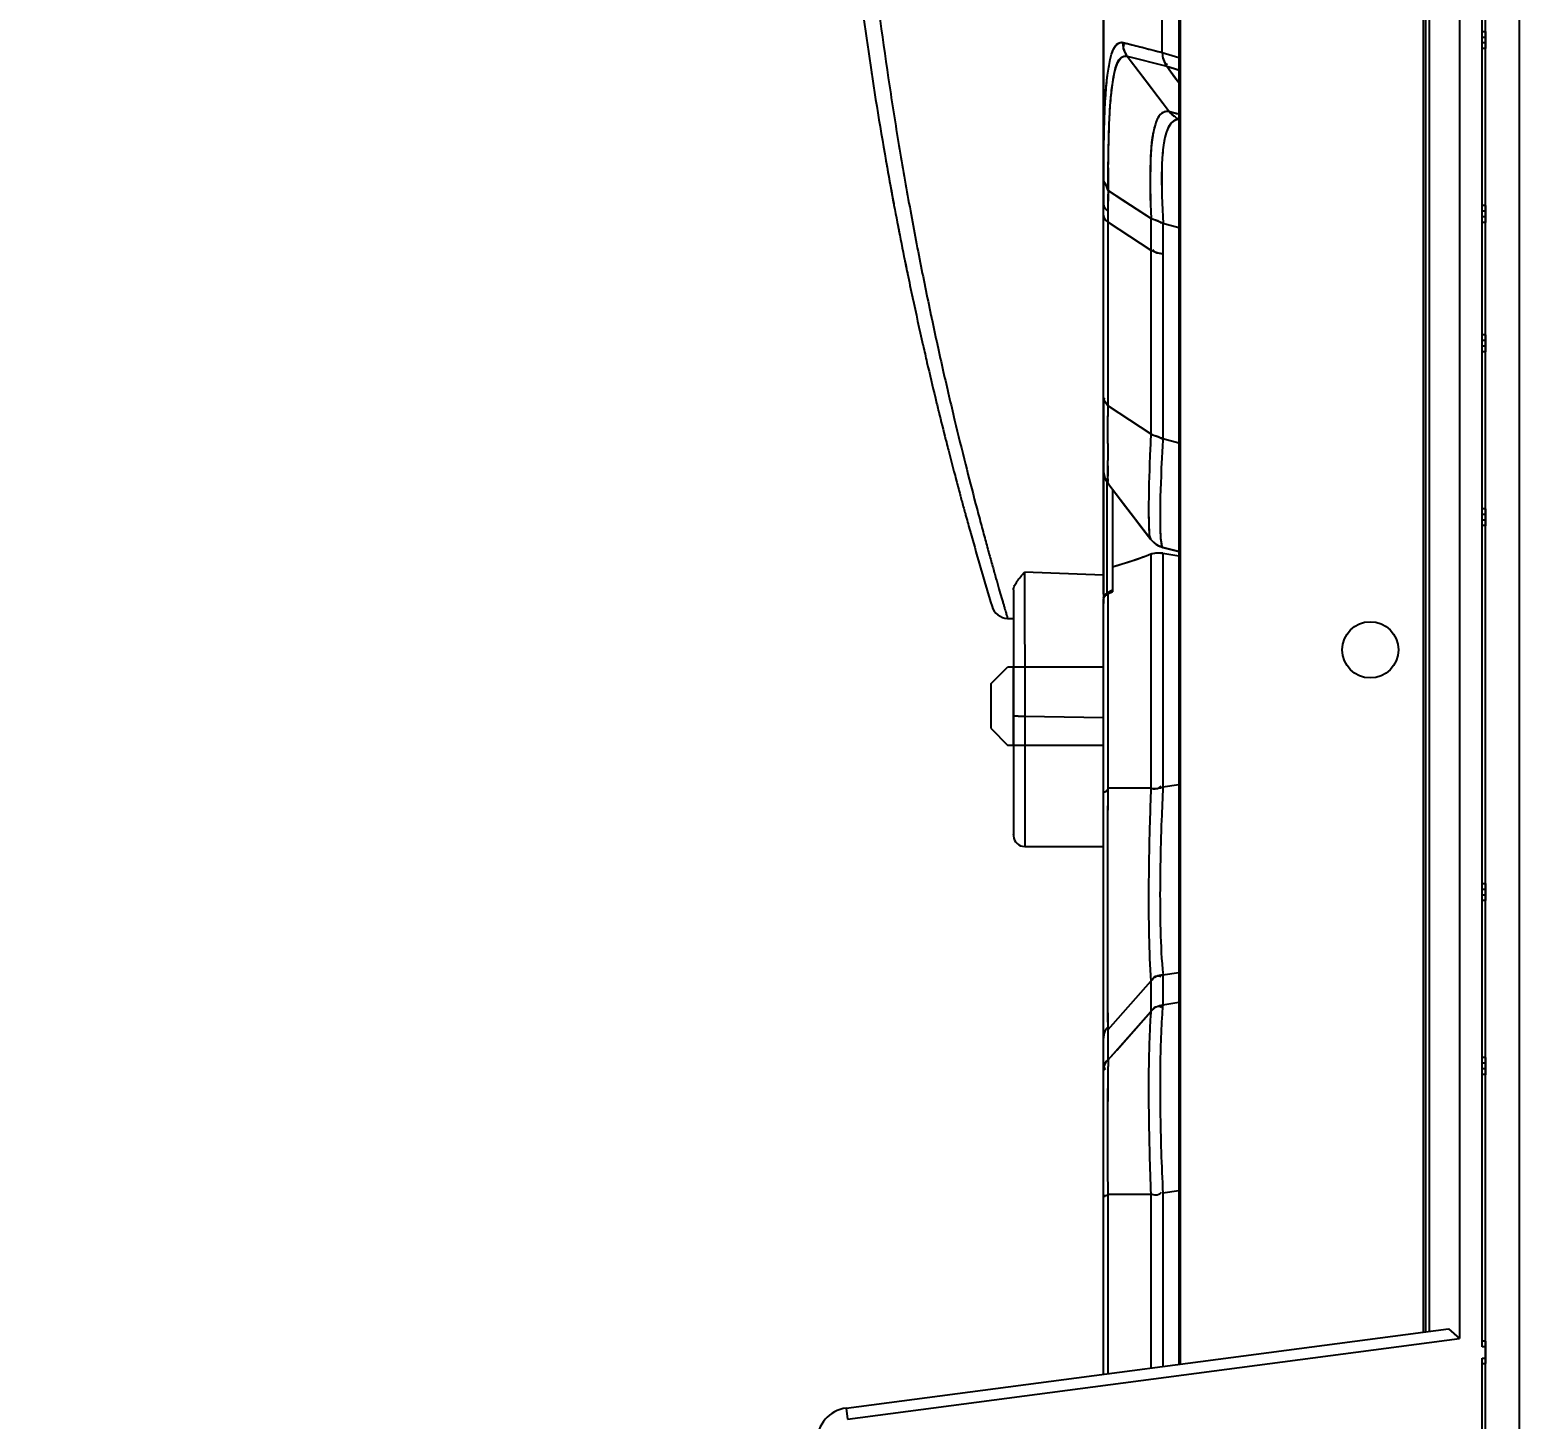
# Model space of a CAD drawing. Header units: millimetres. Extents: x -1070 to 42146, y 1440 to 12921.
# Drawn here: x 5155.6 to 5288.1, y 2886.9 to 3010.5 of the extents above; entities that cross this region are included whole.
import ezdxf

# ---------------------------------------------------------------- set-up
doc = ezdxf.new("R2010")
doc.units = ezdxf.units.MM
for name, color, linetype in [('02___PRT_ALL_AXES', 7, 'Continuous'), ('06___PRT_ALL_SURFS', 7, 'Continuous'), ('DIM', 4, 'Continuous'), ('DW-PLUS-XIANGTI实线CONTINUOUS', 7, 'Continuous')]:
    doc.layers.add(name, color=color, linetype=linetype)
doc.styles.get("Standard").update_dxf_attribs({"font": 'arial.ttf'})
doc.dimstyles.new('ISO-200', dxfattribs={"dimtxt": 30, "dimasz": 25, "dimexe": 1.25, "dimexo": 5, "dimgap": 5, "dimtad": 1, "dimtoh": 1, "dimdec": 1, "dimdsep": 46, "dimtxsty": 'Standard', "dimcen": 2.5, "dimadec": 0, "dimazin": 0, "dimtfac": 1, "dimtdec": 1, "dimtmove": 0, "dimatfit": 3, "dimfxl": 1, "dimarcsym": 0})

# ---------------------------------------------------------------- blocks, each defined once
blk = doc.blocks.new('*D136')
at = {"layer": 'Defpoints', "color": 0, "transparency": 16777216}
for p in [(5277.61, 3662.83), (5117.23, 2872.83), (5277.61, 2872.83)]:
    blk.add_point(p, dxfattribs=at)
at = {"layer": 'DIM', "color": 0, "lineweight": -2, "transparency": 16777216}
for p, q in [((5272.61, 3662.83), (5115.98, 3662.83)), ((5117.23, 3637.83), (5117.23, 2897.83)), ((5272.61, 2872.83), (5115.98, 2872.83))]:
    blk.add_line(p, q, dxfattribs=at)
at = {"layer": 'DIM', "color": 0, "transparency": 16777216}
for points in [[(5113.06, 3637.83), (5121.4, 3637.83), (5117.23, 3662.83)], [(5113.06, 2897.83), (5121.4, 2897.83), (5117.23, 2872.83)]]:
    blk.add_solid(points, dxfattribs=at)
at = {"layer": 'DIM', "color": 0, "lineweight": -3, "transparency": 16777216, "insert": (5092.81, 3267.83), "char_height": 30, "attachment_point": 5, "rotation": 90}
blk.add_mtext('790 [2\'-7 1/8"]', dxfattribs=at)

msp = doc.modelspace()

# ---------------------------------------------------------------- linework, layer by layer
at = {"color": 7, "linetype": 'Continuous', "lineweight": -3}
for p, q in [((5257.809, 3027.642), (5257.809, 3008.01)), ((5256.347, 3008.456), (5256.347, 3027.196)), ((5251.109, 3014.061), (5251.109, 2997.148)), ((5252.851, 3009.352), (5254.485, 3008.936)), ((5254.485, 3008.936), (5256.347, 3008.456)), ((5253.23, 3008.142), (5256.744, 3007.232)), ((5253.23, 3008.142), (5254.963, 3005.854)), ((5256.347, 3008.456), (5257.809, 3008.009)), ((5256.744, 3007.232), (5257.812, 3006.914)), ((5256.744, 3007.232), (5257.474, 3006.241)), ((5257.474, 3006.241), (5257.809, 3005.787)), ((5254.963, 3005.854), (5256.987, 3003.181)), ((5257.017, 3003.172), (5256.987, 3003.181)), ((5257.304, 3003.096), (5257.017, 3003.172)), ((5257.613, 3003.013), (5257.304, 3003.096)), ((5257.806, 3002.962), (5257.613, 3003.013)), ((5251.109, 2997.148), (5251.109, 2996.175)), ((5251.112, 2996.776), (5251.114, 2997.148)), ((5251.109, 2996.175), (5251.109, 2995.224)), ((5251.109, 2995.224), (5251.11, 2996.043)), ((5251.11, 2996.043), (5251.112, 2996.776)), ((5251.525, 2994.947), (5251.528, 2995.864)), ((5251.531, 2996.176), (5251.67, 2996.085)), ((5251.67, 2996.085), (5251.786, 2996.01)), ((5251.786, 2996.01), (5252.234, 2995.718)), ((5252.234, 2995.718), (5253.11, 2995.147)), ((5251.109, 2994.971), (5251.109, 2995.224)), ((5251.109, 2995.224), (5251.109, 2994.971)), ((5251.109, 2994.808), (5251.109, 2994.971)), ((5251.109, 2994.48), (5251.109, 2994.808)), ((5251.109, 2993.991), (5251.109, 2994.48)), ((5251.522, 2993.374), (5251.524, 2994.185)), ((5251.524, 2994.348), (5251.525, 2994.947)), ((5251.524, 2994.185), (5251.524, 2994.348)), ((5253.11, 2995.147), (5255.343, 2993.692)), ((5251.109, 2993.374), (5251.109, 2993.991)), ((5251.109, 2985.776), (5251.109, 2993.374)), ((5251.522, 2985.776), (5251.522, 2993.374)), ((5251.522, 2993.374), (5255.332, 2990.892)), ((5257.809, 2992.871), (5256.404, 2993.248)), ((5255.332, 2990.892), (5255.332, 2983.357)), ((5256.401, 2990.535), (5256.401, 2983.357)), ((5251.109, 2977.762), (5251.109, 2985.776)), ((5251.522, 2977.762), (5251.522, 2985.776)), ((5255.332, 2983.357), (5255.331, 2974.544)), ((5256.401, 2983.357), (5256.401, 2974.098)), ((5251.109, 2977.286), (5251.109, 2977.762)), ((5251.109, 2977.762), (5251.109, 2971.333)), ((5251.109, 2974.593), (5251.109, 2977.286)), ((5251.511, 2975.295), (5251.522, 2977.025)), ((5251.522, 2977.026), (5251.522, 2977.762)), ((5251.522, 2977.026), (5255.331, 2974.544)), ((5251.109, 2976.498), (5251.109, 2972.56)), ((5251.109, 2971.334), (5251.109, 2974.593)), ((5251.503, 2973.675), (5251.511, 2975.295)), ((5257.809, 2973.721), (5256.401, 2974.098)), ((5251.109, 2972.56), (5251.109, 2970.39)), ((5251.109, 2971.333), (5251.109, 2971.336)), ((5251.109, 2971.336), (5251.109, 2971.331)), ((5251.109, 2971.331), (5251.109, 2971.334)), ((5251.109, 2970.39), (5251.109, 2961.975)), ((5251.409, 2970.281), (5251.409, 2970.118)), ((5251.409, 2970.118), (5251.409, 2968.913)), ((5251.521, 2970.118), (5251.521, 2970.118)), ((5251.522, 2970.118), (5254.021, 2966.862)), ((5251.909, 2969.615), (5251.909, 2968.117)), ((5251.409, 2968.913), (5251.409, 2966.73)), ((5251.909, 2968.117), (5251.909, 2962.707)), ((5251.409, 2966.73), (5251.409, 2964.797)), ((5254.021, 2966.862), (5254.701, 2965.976)), ((5254.701, 2965.976), (5255.331, 2965.155)), ((5255.125, 2965.406), (5255.299, 2965.177)), ((5255.272, 2965.229), (5255.3, 2965.177)), ((5255.3, 2965.176), (5255.3, 2965.176)), ((5255.385, 2965.072), (5255.469, 2964.987)), ((5251.409, 2964.797), (5251.409, 2963.122)), ((5255.332, 2963.852), (5255.332, 2963.347)), ((5255.564, 2964.891), (5255.667, 2964.81)), ((5255.772, 2964.727), (5255.895, 2964.655)), ((5256.006, 2964.589), (5256.161, 2964.524)), ((5256.391, 2964.442), (5256.401, 2964.439)), ((5257.809, 2964.062), (5256.401, 2964.439)), ((5256.401, 2963.912), (5257.809, 2963.688)), ((5256.401, 2963.912), (5256.401, 2963.347)), ((5251.409, 2963.122), (5251.409, 2961.714)), ((5251.909, 2962.707), (5251.909, 2960.634)), ((5255.332, 2963.347), (5255.332, 2943.035)), ((5256.401, 2963.347), (5256.401, 2943.137)), ((5251.109, 2961.975), (5244.074, 2962.239)), ((5244.074, 2962.239), (5244.109, 2949.392)), ((5251.109, 2961.975), (5251.109, 2961.318)), ((5251.109, 2961.318), (5251.109, 2960.511)), ((5251.409, 2961.714), (5251.409, 2960.578)), ((5243.109, 2960.663), (5243.109, 2949.467)), ((5251.109, 2959.129), (5251.109, 2959.846)), ((5251.122, 2959.927), (5251.128, 2959.988)), ((5251.409, 2960.578), (5251.409, 2960.344)), ((5251.522, 2959.988), (5251.522, 2960.284)), ((5251.522, 2959.845), (5251.522, 2959.988)), ((5251.522, 2959.128), (5251.522, 2959.845)), ((5251.715, 2960.529), (5251.586, 2960.46)), ((5251.909, 2960.634), (5251.909, 2960.493)), ((5251.109, 2958.826), (5251.109, 2959.129)), ((5251.109, 2949.269), (5251.109, 2958.826)), ((5251.521, 2949.083), (5251.522, 2959.128)), ((5241.109, 2952.326), (5242.609, 2953.826)), ((5242.609, 2953.826), (5243.109, 2953.826)), ((5241.109, 2950.326), (5241.109, 2952.326)), ((5241.109, 2948.326), (5241.109, 2950.326)), ((5243.109, 2949.467), (5243.109, 2946.226)), ((5243.109, 2949.467), (5243.109, 2945.771)), ((5251.109, 2949.269), (5244.109, 2949.392)), ((5244.109, 2949.392), (5244.109, 2937.826)), ((5251.109, 2943.035), (5251.109, 2949.269)), ((5251.521, 2943.035), (5251.521, 2949.083)), ((5241.109, 2948.326), (5242.609, 2946.826)), ((5243.109, 2946.826), (5242.609, 2946.826)), ((5243.109, 2946.226), (5243.109, 2945.772)), ((5243.109, 2945.772), (5243.109, 2938.984)), ((5243.109, 2945.771), (5243.109, 2938.87)), ((5251.109, 2942.69), (5251.109, 2943.035)), ((5251.109, 2940.836), (5251.109, 2942.69)), ((5251.513, 2940.27), (5251.522, 2942.688)), ((5251.521, 2943.035), (5255.332, 2943.035)), ((5251.522, 2942.688), (5251.523, 2943.035)), ((5256.401, 2943.137), (5257.809, 2943.354)), ((5251.109, 2923.675), (5251.109, 2940.836)), ((5243.109, 2938.984), (5243.109, 2938.826)), ((5243.109, 2938.87), (5243.109, 2938.89)), ((5256.401, 2926.406), (5257.809, 2926.624)), ((5251.52, 2921.536), (5255.333, 2925.84)), ((5255.333, 2925.84), (5255.331, 2923.152)), ((5256.401, 2926.406), (5256.401, 2923.721)), ((5257.809, 2923.939), (5256.401, 2923.721)), ((5251.109, 2922.138), (5251.109, 2923.675)), ((5251.524, 2921.533), (5251.515, 2922.82)), ((5252.293, 2919.724), (5255.331, 2923.152)), ((5251.109, 2920.773), (5251.109, 2922.138)), ((5251.521, 2920.773), (5251.52, 2921.536)), ((5251.109, 2918.854), (5251.109, 2920.773)), ((5251.522, 2918.854), (5251.521, 2920.773)), ((5251.109, 2917.873), (5251.109, 2918.854)), ((5251.522, 2918.854), (5252.293, 2919.724)), ((5251.109, 2916.443), (5251.109, 2917.873))]:
    msp.add_line(p, q, dxfattribs=at)
at = {"color": 1, "lineweight": -3}
msp.add_lwpolyline([(5285.109, 3767.826), (5288.109, 3767.826), (5288.109, 2767.826), (5285.109, 2767.826)], close=True, dxfattribs=at)
at = {"color": 7, "linetype": 'Continuous', "lineweight": -3}
for points in [[(5251.521, 2970.117), (5251.859, 2969.676), (5252.361, 2969.022), (5252.879, 2968.344), (5253.415, 2967.644), (5253.968, 2966.92), (5254.538, 2966.174), (5255.125, 2965.406)], [(5255.299, 2965.177), (5255.385, 2965.072), (5255.564, 2964.891), (5255.773, 2964.727), (5256.007, 2964.589), (5256.267, 2964.479), (5256.393, 2964.441)], [(5255.469, 2964.987), (5255.563, 2964.891), (5255.564, 2964.891)], [(5255.667, 2964.81), (5255.772, 2964.728), (5255.772, 2964.727)], [(5255.895, 2964.655), (5256.006, 2964.589), (5256.006, 2964.589)], [(5251.585, 2960.46), (5251.516, 2960.42), (5251.35, 2960.301), (5251.226, 2960.172), (5251.147, 2960.034), (5251.13, 2959.988)], [(5251.909, 2960.634), (5251.843, 2960.599), (5251.715, 2960.529)]]:
    msp.add_lwpolyline(points, dxfattribs=at)
for centre, radius, start, end in [((5567.442, 3057.826), 340.833, 186.76966, 190.06673), ((5567.442, 3057.826), 340.833, 188.63922, 188.65888), ((5567.442, 3057.826), 340.833, 188.68272, 188.69125), ((5567.442, 3057.826), 340.833, 188.69125, 188.69264), ((5567.442, 3057.826), 340.833, 189.2366, 189.25217), ((5258.703, 3004.586), 2.219, 219.22649, 233.67881), ((5258.597, 3004.37), 1.983, 217.15988, 232.43808), ((5258.588, 3004.361), 1.97, 232.5027, 246.69951), ((5567.442, 3057.826), 340.833, 189.93877, 189.94922), ((5567.442, 3057.826), 340.833, 189.94922, 190.0365), ((5567.442, 3057.826), 340.833, 190.0365, 190.06661), ((5567.442, 3057.826), 340.833, 190.06662, 190.6303), ((5567.442, 3057.826), 340.833, 190.06673, 190.64154), ((5567.442, 3057.826), 340.833, 190.41948, 190.64137), ((5567.442, 3057.826), 340.833, 190.53103, 190.64137), ((5248.495, 2995.365), 3.141, 14.96638, 18.65715), ((5395.671, 2995.411), 144.144, 179.69656, 179.82001), ((5567.442, 3057.826), 340.833, 190.56962, 190.61671), ((5567.442, 3057.826), 340.833, 190.64154, 191.68362), ((5252.309, 2995.534), 1.423, 232.28645, 236.47854), ((5567.442, 3057.826), 340.833, 190.90875, 190.94629), ((5567.442, 3057.826), 340.833, 190.94629, 191.08856), ((5768.276, 2990.69), 512.944, 179.6648, 179.97746), ((5772.517, 2991.342), 516.117, 179.78843, 180.08955), ((5567.442, 3057.826), 340.833, 191.08856, 191.10704), ((5567.442, 3057.826), 340.833, 191.4559, 191.60949), ((5567.442, 3057.826), 340.833, 191.54648, 191.67465), ((5567.442, 3057.826), 340.833, 191.60563, 191.60949), ((5567.442, 3057.826), 340.833, 191.68362, 192.04874), ((5567.442, 3057.826), 340.833, 192.03783, 192.0485), ((5567.442, 3057.826), 340.833, 192.0485, 192.13501), ((5567.442, 3057.826), 340.833, 192.04874, 192.77525), ((5567.442, 3057.826), 340.833, 192.77525, 192.78649), ((5567.442, 3057.826), 340.833, 192.78649, 193.04455), ((5567.442, 3057.826), 340.833, 193.04455, 193.59542), ((5567.442, 3057.826), 340.833, 193.59542, 193.80304), ((5567.442, 3057.826), 340.833, 193.80304, 194.23156), ((5567.442, 3057.826), 340.833, 194.23156, 194.2413), ((5567.442, 3057.826), 340.833, 194.2413, 194.37159), ((5567.442, 3057.826), 340.833, 194.37159, 194.39379), ((5567.442, 3057.826), 340.833, 194.39379, 194.72726), ((5721.436, 2971.852), 469.937, 179.77768, 179.9606), ((5567.442, 3057.826), 340.833, 194.72726, 194.85235), ((5567.442, 3057.826), 340.833, 194.85235, 194.86215), ((5567.442, 3057.826), 340.833, 194.86215, 195.08856), ((5253.109, 2971.336), 2, 180, 187.33892), ((5253.109, 2971.334), 2, 180, 187.86027), ((5253.109, 2971.334), 2, 180, 187.2793), ((5253.109, 2971.334), 2, 187.2793, 194.82246), ((5253.109, 2971.336), 2, 187.33892, 194.87707), ((5253.109, 2971.334), 2, 187.86027, 194.82205), ((5253.109, 2971.334), 2, 194.82205, 202.60336), ((5253.109, 2971.334), 2, 194.82246, 202.60419), ((5253.109, 2971.336), 2, 194.87707, 202.6718), ((5253.109, 2971.334), 2, 202.60336, 210.46972), ((5253.109, 2971.334), 2, 202.60419, 210.47109), ((5253.109, 2971.336), 2, 202.6718, 210.53056), ((5253.109, 2971.334), 2, 210.46972, 217.47293), ((5253.109, 2971.334), 2, 210.47109, 217.47243), ((5253.109, 2971.336), 2, 210.53056, 217.51845), ((5567.442, 3057.826), 340.833, 195.08856, 195.10636), ((5567.442, 3057.826), 340.833, 195.10636, 195.19688), ((5567.442, 3057.826), 340.833, 195.19688, 195.19953), ((5567.442, 3057.826), 340.833, 195.19953, 195.38361), ((5567.442, 3057.826), 340.833, 195.38361, 195.44854), ((5567.442, 3057.826), 340.833, 195.44854, 195.56819), ((5567.442, 3057.826), 340.833, 195.56819, 195.597), ((5567.442, 3057.826), 340.833, 195.597, 195.60614), ((5567.442, 3057.826), 340.833, 195.60614, 195.66537), ((5567.442, 3057.826), 340.833, 195.66537, 195.67783), ((5567.442, 3057.826), 340.833, 195.67783, 195.68289), ((5567.442, 3057.826), 340.833, 195.68289, 195.68859), ((5567.442, 3057.826), 340.833, 195.68859, 196.82202), ((5263.614, 2965.856), 7.439, 184.64509, 186.37736), ((5255.896, 2960.744), 3.207, 80.93896, 84.61723), ((5231.516, 2997.685), 42.416, 298.14174, 298.7358), ((5242.629, 2959.623), 1.5, 196.82202, 268), ((5244.109, 2938.826), 1, 180, 183), ((5244.109, 2938.826), 1, 183, 270), ((5397.923, 2917.068), 146.413, 179.30107, 179.43586), ((5692.329, 2914.546), 440.829, 179.48482, 179.92073)]:
    msp.add_arc(centre, radius, start, end, dxfattribs=at)
for start_param, end_param in [(-2.8716913, -2.845131), (-2.9251273, -2.8716913)]:
    msp.add_ellipse((5242.405, 3017.826), major_axis=(0, 56.436), ratio=0.7840787, start_param=start_param, end_param=end_param, dxfattribs=at)
for points, knots in [([(5230.422, 3017.826), (5230.872, 3013.942), (5231.636, 3008.171), (5232.829, 3000.588), (5233.78, 2995.115), (5234.775, 2989.864), (5235.796, 2984.88), (5236.821, 2980.209), (5237.827, 2975.891), (5238.791, 2971.968), (5239.564, 2968.964), (5240.141, 2966.786), (5240.534, 2965.33), (5240.899, 2963.999), (5241.233, 2962.797), (5241.535, 2961.728), (5241.801, 2960.794), (5242, 2960.102), (5242.14, 2959.618), (5242.23, 2959.308), (5242.31, 2959.035), (5242.379, 2958.797), (5242.438, 2958.595), (5242.487, 2958.43), (5242.521, 2958.315), (5242.542, 2958.242), (5242.554, 2958.2), (5242.564, 2958.169), (5242.57, 2958.145), (5242.576, 2958.132), (5242.576, 2958.125), (5242.577, 2958.124)], [0, 0, 0, 0, 0.1922747, 0.2862186, 0.3775448, 0.4654281, 0.5490747, 0.6277201, 0.7006259, 0.7670788, 0.826392, 0.8531654, 0.877912, 0.9005572, 0.9210304, 0.9392656, 0.9552019, 0.9687848, 0.9746785, 0.9799664, 0.9846439, 0.9887064, 0.9921505, 0.9949727, 0.9971706, 0.9980347, 0.998742, 0.9992922, 0.9996854, 0.9999213, 1, 1, 1, 1]), ([(5251.114, 2997.148), (5251.118, 2998.088), (5251.133, 2999.869), (5251.188, 3002.374), (5251.288, 3004.538), (5251.444, 3006.319), (5251.658, 3007.705), (5251.935, 3008.662), (5252.297, 3009.302), (5252.703, 3009.39), (5252.851, 3009.352)], [0, 0, 0, 0, 0.2204485, 0.4177076, 0.5878852, 0.7281531, 0.8374119, 0.9149864, 0.9641385, 1, 1, 1, 1]), ([(5253.226, 3008.138), (5253.17, 3008.221), (5252.957, 3008.59), (5252.835, 3009.025), (5252.851, 3009.352)], [0, 0, 0, 0, 0.2346978, 1, 1, 1, 1]), ([(5251.531, 2996.176), (5251.533, 2997.093), (5251.54, 2998.834), (5251.59, 3001.286), (5251.683, 3003.408), (5251.834, 3005.158), (5252.044, 3006.522), (5252.317, 3007.464), (5252.679, 3008.095), (5253.08, 3008.176), (5253.226, 3008.138)], [0, 0, 0, 0, 0.2193505, 0.4161251, 0.5863608, 0.7268874, 0.8365145, 0.9144347, 0.9638638, 1, 1, 1, 1]), ([(5256.983, 3003.18), (5256.859, 3003.213), (5256.592, 3003.235), (5256.216, 3003.026), (5255.929, 3002.622), (5255.794, 3002.286), (5255.73, 3002.091)], [0, 0, 0, 0, 0.2087836, 0.4138754, 0.6674128, 1, 1, 1, 1]), ([(5257.809, 3002.496), (5257.584, 3002.496), (5257.043, 3002.224), (5256.831, 3001.697), (5256.728, 3001.398)], [0, 0, 0, 0, 0.4151499, 1, 1, 1, 1]), ([(5255.73, 3002.091), (5255.583, 3001.641), (5255.389, 3000.536), (5255.216, 2997.73), (5255.277, 2995.388), (5255.343, 2993.692)], [0, 0, 0, 0, 0.1686583, 0.3961494, 1, 1, 1, 1]), ([(5256.728, 3001.398), (5256.577, 3000.961), (5256.382, 2999.885), (5256.23, 2997.16), (5256.324, 2994.889), (5256.412, 2993.246)], [0, 0, 0, 0, 0.1694006, 0.3972123, 1, 1, 1, 1]), ([(5251.471, 2996.37), (5251.437, 2996.469), (5251.375, 2996.669), (5251.157, 2996.872), (5251.115, 2997.062), (5251.114, 2997.148)], [0, 0, 0, 0, 0.364203, 0.7038169, 1, 1, 1, 1]), ([(5251.109, 2994.971), (5251.109, 2994.921), (5251.142, 2994.698), (5251.303, 2994.514), (5251.439, 2994.409)], [0, 0, 0, 0, 0.2247315, 1, 1, 1, 1]), ([(5251.13, 2993.843), (5251.143, 2993.799), (5251.224, 2993.606), (5251.388, 2993.46), (5251.522, 2993.371)], [0, 0, 0, 0, 0.220892, 1, 1, 1, 1]), ([(5255.343, 2993.681), (5255.417, 2993.67), (5255.792, 2993.571), (5256.144, 2993.404), (5256.412, 2993.246)], [0, 0, 0, 0, 0.1940919, 1, 1, 1, 1]), ([(5256.401, 2990.535), (5256.298, 2990.549), (5255.927, 2990.615), (5255.561, 2990.743), (5255.332, 2990.892)], [0, 0, 0, 0, 0.2762317, 1, 1, 1, 1]), ([(5251.522, 2977.024), (5251.466, 2977.105), (5251.314, 2977.335), (5251.109, 2977.578), (5251.109, 2977.762)], [0, 0, 0, 0, 0.3488226, 1, 1, 1, 1]), ([(5255.329, 2974.544), (5255.298, 2973.868), (5255.202, 2971.591), (5255.125, 2969.312), (5255.125, 2967.709)], [0, 0, 0, 0, 0.2966989, 1, 1, 1, 1]), ([(5255.331, 2974.532), (5255.47, 2974.433), (5255.871, 2974.378), (5256.209, 2974.193), (5256.401, 2974.098)], [0, 0, 0, 0, 0.4431408, 1, 1, 1, 1]), ([(5256.396, 2974.1), (5256.357, 2973.407), (5256.238, 2971.069), (5256.143, 2968.729), (5256.143, 2967.082)], [0, 0, 0, 0, 0.2966397, 1, 1, 1, 1]), ([(5251.521, 2970.118), (5251.492, 2970.155), (5251.538, 2970.357), (5251.484, 2970.729), (5251.508, 2971.379), (5251.499, 2971.882), (5251.499, 2972.175)], [0, 0, 0, 0, 0.0693087, 0.261206, 0.5730266, 1, 1, 1, 1]), ([(5255.125, 2967.709), (5255.125, 2967.153), (5255.162, 2966.335), (5255.174, 2965.484), (5255.272, 2965.229)], [0, 0, 0, 0, 0.671271, 1, 1, 1, 1]), ([(5256.143, 2967.082), (5256.143, 2966.899), (5256.148, 2966.289), (5256.164, 2965.679), (5256.199, 2965.254)], [0, 0, 0, 0, 0.3007483, 1, 1, 1, 1]), ([(5256.221, 2965.03), (5256.235, 2964.903), (5256.265, 2964.715), (5256.315, 2964.513), (5256.362, 2964.463)], [0, 0, 0, 0, 0.6513696, 1, 1, 1, 1]), ([(5255.332, 2963.852), (5255.39, 2963.875), (5255.67, 2963.957), (5255.969, 2963.959), (5256.197, 2963.937)], [0, 0, 0, 0, 0.2128192, 1, 1, 1, 1]), ([(5256.362, 2964.463), (5256.367, 2964.457), (5256.377, 2964.448), (5256.389, 2964.442), (5256.395, 2964.441)], [0, 0, 0, 0, 0.5353393, 1, 1, 1, 1]), ([(5243.109, 2960.663), (5243.109, 2960.791), (5243.198, 2961.063), (5243.532, 2961.589), (5243.856, 2961.969), (5244.074, 2962.239)], [0, 0, 0, 0, 0.2042098, 0.4432046, 1, 1, 1, 1]), ([(5251.122, 2959.927), (5251.118, 2959.914), (5251.111, 2959.887), (5251.109, 2959.859), (5251.109, 2959.845)], [0, 0, 0, 0, 0.5000806, 1, 1, 1, 1]), ([(5251.522, 2960.284), (5251.471, 2960.259), (5251.314, 2960.174), (5251.161, 2960.045), (5251.122, 2959.927)], [0, 0, 0, 0, 0.3164711, 1, 1, 1, 1]), ([(5244.109, 2949.392), (5243.981, 2949.392), (5243.796, 2949.395), (5243.56, 2949.404), (5243.41, 2949.413), (5243.289, 2949.423), (5243.193, 2949.436), (5243.143, 2949.447), (5243.109, 2949.459), (5243.109, 2949.467)], [0, 0, 0, 0, 0.3795065, 0.5510795, 0.7016233, 0.8254509, 0.9179749, 0.976088, 1, 1, 1, 1]), ([(5251.521, 2943.034), (5251.483, 2942.94), (5251.417, 2942.809), (5251.281, 2942.618), (5251.109, 2942.733), (5251.109, 2942.69)], [0, 0, 0, 0, 0.5024891, 0.782147, 1, 1, 1, 1]), ([(5255.334, 2943.035), (5255.294, 2942.024), (5255.165, 2938.212), (5255.106, 2934.396), (5255.131, 2931.592)], [0, 0, 0, 0, 0.2651044, 1, 1, 1, 1]), ([(5255.332, 2943.023), (5255.404, 2943.002), (5255.764, 2942.946), (5256.142, 2943.014), (5256.401, 2943.137)], [0, 0, 0, 0, 0.207673, 1, 1, 1, 1]), ([(5256.408, 2943.138), (5256.358, 2942.156), (5256.193, 2938.45), (5256.12, 2934.74), (5256.151, 2932.014)], [0, 0, 0, 0, 0.2650151, 1, 1, 1, 1]), ([(5251.515, 2922.82), (5251.508, 2923.967), (5251.493, 2929.784), (5251.499, 2935.601), (5251.513, 2940.27)], [0, 0, 0, 0, 0.1972422, 1, 1, 1, 1]), ([(5256.151, 2932.014), (5256.157, 2931.461), (5256.188, 2929.591), (5256.278, 2927.719), (5256.412, 2926.408)], [0, 0, 0, 0, 0.2953929, 1, 1, 1, 1]), ([(5255.131, 2931.592), (5255.136, 2931.026), (5255.16, 2929.107), (5255.229, 2927.187), (5255.336, 2925.838)], [0, 0, 0, 0, 0.2947556, 1, 1, 1, 1]), ([(5255.333, 2925.846), (5255.456, 2926.029), (5255.768, 2926.339), (5256.205, 2926.424), (5256.401, 2926.406)], [0, 0, 0, 0, 0.5281122, 1, 1, 1, 1]), ([(5255.329, 2923.153), (5255.293, 2922.694), (5255.156, 2920.397), (5255.125, 2918.095), (5255.125, 2916.255)], [0, 0, 0, 0, 0.2002235, 1, 1, 1, 1]), ([(5255.331, 2923.146), (5255.475, 2923.303), (5255.772, 2923.611), (5256.198, 2923.716), (5256.401, 2923.721)], [0, 0, 0, 0, 0.512024, 1, 1, 1, 1]), ([(5256.396, 2923.721), (5256.351, 2923.247), (5256.182, 2920.883), (5256.143, 2918.511), (5256.143, 2916.617)], [0, 0, 0, 0, 0.2007175, 1, 1, 1, 1]), ([(5251.52, 2921.536), (5251.514, 2921.589), (5251.446, 2921.771), (5251.233, 2921.413), (5251.148, 2921.164), (5251.109, 2920.891), (5251.109, 2920.773)], [0, 0, 0, 0, 0.1361317, 0.3331349, 0.6913641, 1, 1, 1, 1]), ([(5251.522, 2918.853), (5251.458, 2918.81), (5251.193, 2918.552), (5251.109, 2918.159), (5251.109, 2917.873)], [0, 0, 0, 0, 0.2123848, 1, 1, 1, 1])]:
    msp.add_open_spline(points, degree=3, knots=knots, dxfattribs=at)
for points in [[(5256.347, 3008.456), (5256.343, 3008.027), (5256.487, 3007.576), (5256.743, 3007.232)], [(5257.389, 3002.798), (5257.515, 3002.695), (5257.659, 3002.611), (5257.81, 3002.548)], [(5251.109, 2993.991), (5251.109, 2993.941), (5251.116, 2993.891), (5251.13, 2993.843)], [(5251.522, 2960.284), (5251.51, 2960.346), (5251.523, 2960.474), (5251.585, 2960.462)]]:
    msp.add_open_spline(points, degree=3, dxfattribs=at)
at = {"layer": '02___PRT_ALL_AXES', "color": 7, "linetype": 'Continuous', "lineweight": -3}
msp.add_line((5244.109, 2937.826), (5251.109, 2937.826), dxfattribs=at)
at = {"layer": '06___PRT_ALL_SURFS', "color": 7, "linetype": 'Continuous', "lineweight": -3}
msp.add_line((5242.577, 2958.124), (5243.109, 2958.105), dxfattribs=at)
at = {"layer": 'DW-PLUS-XIANGTI实线CONTINUOUS', "color": 7, "lineweight": -3}
for p, q in [((5257.809, 3643.88), (5257.809, 2891.771)), ((5257.95, 3643.862), (5257.95, 2891.79)), ((5279.604, 2894.641), (5279.604, 3641.011)), ((5279.809, 2894.668), (5279.809, 3640.984)), ((5282.809, 3641.598), (5282.809, 2894.054)), ((5280.102, 3640.946), (5280.102, 2894.706)), ((5251.109, 2960.284), (5251.109, 3098.323)), ((5256.347, 3008.456), (5256.347, 3027.196)), ((5284.809, 2893.326), (5284.809, 3016.326)), ((5285.109, 3010.309), (5284.809, 3010.309)), ((5285.109, 3010.326), (5285.109, 3008.81)), ((5285.109, 3009.81), (5284.809, 3009.81)), ((5285.109, 3009.309), (5284.809, 3009.309)), ((5285.109, 3008.809), (5284.809, 3008.809)), ((5253.23, 3008.142), (5256.987, 3003.181)), ((5253.23, 3008.142), (5256.744, 3007.232)), ((5256.347, 3008.456), (5257.809, 3008.009)), ((5256.744, 3007.232), (5257.809, 3005.787)), ((5256.744, 3007.232), (5257.849, 3006.903)), ((5257.002, 3003.176), (5256.987, 3003.181)), ((5257.017, 3003.172), (5257.002, 3003.176)), ((5257.796, 3002.964), (5257.017, 3003.172)), ((5251.11, 2996.176), (5251.114, 2997.148)), ((5251.109, 2994.971), (5251.11, 2996.043)), ((5251.11, 2996.043), (5251.11, 2996.176)), ((5251.531, 2996.176), (5255.343, 2993.692)), ((5251.523, 2993.99), (5251.524, 2994.348)), ((5251.524, 2994.348), (5251.526, 2995.25)), ((5285.109, 2994.843), (5284.809, 2994.843)), ((5285.109, 2994.343), (5284.809, 2994.343)), ((5285.109, 2994.842), (5285.109, 2993.326)), ((5251.522, 2993.374), (5251.523, 2993.99)), ((5251.522, 2993.374), (5255.332, 2990.892)), ((5251.522, 2977.026), (5251.522, 2993.374)), ((5257.809, 2992.871), (5256.404, 2993.248)), ((5285.109, 2993.842), (5284.809, 2993.842)), ((5285.109, 2993.342), (5284.809, 2993.342)), ((5255.332, 2990.892), (5255.331, 2974.544)), ((5256.401, 2990.535), (5256.401, 2974.098)), ((5285.109, 2983.341), (5284.809, 2983.341)), ((5285.109, 2982.841), (5284.809, 2982.841)), ((5285.109, 2982.34), (5284.809, 2982.34)), ((5285.109, 2983.357), (5285.109, 2981.841)), ((5285.109, 2981.84), (5284.809, 2981.84)), ((5251.522, 2977.026), (5255.331, 2974.544)), ((5257.809, 2973.721), (5256.401, 2974.098)), ((5251.109, 2971.336), (5251.109, 2959.447)), ((5251.409, 2970.304), (5251.409, 2960.318)), ((5251.521, 2970.117), (5252.879, 2968.344)), ((5251.522, 2970.118), (5255.331, 2965.155)), ((5251.909, 2969.615), (5251.909, 2960.493)), ((5252.879, 2968.344), (5254.691, 2965.974)), ((5285.109, 2967.874), (5284.809, 2967.874)), ((5285.109, 2967.873), (5285.109, 2966.357)), ((5285.109, 2967.374), (5284.809, 2967.374)), ((5285.109, 2966.873), (5284.809, 2966.873)), ((5285.109, 2966.374), (5284.809, 2966.374)), ((5254.691, 2965.974), (5255.299, 2965.177)), ((5255.299, 2965.177), (5255.772, 2964.727)), ((5255.299, 2965.177), (5255.773, 2964.727)), ((5255.332, 2963.852), (5255.332, 2943.035)), ((5255.772, 2964.727), (5256.393, 2964.441)), ((5255.773, 2964.727), (5256.393, 2964.441)), ((5256.391, 2964.442), (5257.809, 2964.062)), ((5256.401, 2963.912), (5256.401, 2943.137)), ((5256.401, 2963.912), (5257.809, 2963.688)), ((5251.112, 2959.887), (5251.109, 2959.845)), ((5251.109, 2890.889), (5251.109, 2959.846)), ((5251.122, 2959.927), (5251.112, 2959.887)), ((5251.122, 2959.927), (5251.13, 2959.988)), ((5251.226, 2960.172), (5251.13, 2959.988)), ((5251.585, 2960.46), (5251.226, 2960.172)), ((5251.521, 2943.035), (5251.522, 2960.284)), ((5251.522, 2960.284), (5251.529, 2960.391)), ((5251.529, 2960.391), (5251.585, 2960.46)), ((5251.909, 2960.634), (5251.585, 2960.46)), ((5241.109, 2952.326), (5242.609, 2953.826)), ((5242.609, 2953.826), (5251.109, 2953.826)), ((5243.109, 2946.826), (5243.109, 2953.826)), ((5241.109, 2948.326), (5241.109, 2952.326)), ((5241.109, 2948.326), (5242.609, 2946.826)), ((5251.109, 2946.826), (5242.609, 2946.826)), ((5251.521, 2943.035), (5255.332, 2943.035)), ((5251.522, 2942.688), (5251.523, 2943.035)), ((5256.401, 2943.137), (5257.809, 2943.354)), ((5285.109, 2934.512), (5284.809, 2934.512)), ((5285.109, 2934.529), (5285.109, 2933.013)), ((5285.109, 2934.013), (5284.809, 2934.013)), ((5285.109, 2933.512), (5284.809, 2933.512)), ((5285.109, 2933.012), (5284.809, 2933.012)), ((5256.401, 2926.406), (5257.809, 2926.624)), ((5251.52, 2921.536), (5255.333, 2925.84)), ((5255.333, 2925.84), (5255.331, 2923.152)), ((5256.401, 2926.406), (5256.401, 2923.721)), ((5257.809, 2923.939), (5256.401, 2923.721)), ((5251.522, 2918.854), (5255.331, 2923.152)), ((5251.522, 2918.854), (5251.52, 2921.536)), ((5285.109, 2919.046), (5284.809, 2919.046)), ((5285.109, 2919.045), (5285.109, 2917.529)), ((5285.109, 2918.546), (5284.809, 2918.546)), ((5285.109, 2918.045), (5284.809, 2918.045)), ((5285.109, 2917.546), (5284.809, 2917.546)), ((5251.522, 2906.89), (5255.331, 2906.89)), ((5251.522, 2890.944), (5251.522, 2906.89)), ((5255.331, 2906.89), (5255.331, 2891.445)), ((5257.809, 2907.209), (5256.401, 2906.991)), ((5256.401, 2906.991), (5256.401, 2891.586)), ((5228.217, 2887.875), (5281.809, 2894.931)), ((5281.809, 2894.931), (5282.809, 2894.054)), ((5228.348, 2886.884), (5282.809, 2894.054)), ((5285.109, 2893.826), (5284.809, 2893.826)), ((5285.109, 2893.826), (5285.109, 2891.826)), ((5285.109, 2893.326), (5284.809, 2893.326)), ((5284.809, 2892.326), (5285.109, 2892.326)), ((5284.809, 2769.426), (5284.809, 2892.326)), ((5284.809, 2891.826), (5285.109, 2891.826)), ((5228.217, 2887.875), (5228.348, 2886.884))]:
    msp.add_line(p, q, dxfattribs=at)
for centre, radius, start, end in [((5258.703, 3004.586), 2.219, 219.22649, 233.67881), ((5258.595, 3004.368), 1.98, 217.15352, 224.80925), ((5258.591, 3004.362), 1.973, 224.78408, 232.45829), ((5534.175, 2995.93), 282.644, 179.53712, 179.95014), ((5571.365, 2994.731), 319.839, 179.74145, 179.9071), ((5768.276, 2990.69), 512.944, 179.6648, 179.97746), ((5772.517, 2991.342), 516.117, 179.78843, 180.08955), ((5719.462, 2971.856), 467.963, 179.77729, 179.96098), ((5253.109, 2971.336), 2, 180, 217.51845), ((5253.109, 2971.334), 2, 180, 217.47243), ((5231.546, 2997.631), 42.354, 298.14153, 298.44234), ((5231.486, 2997.741), 42.479, 298.44233, 298.73558), ((5454.191, 2916.458), 202.684, 179.3225, 179.59753), ((5683.248, 2914.636), 431.748, 179.56927, 179.77726), ((5228.609, 2884.901), 3, 97.5, 180)]:
    msp.add_arc(centre, radius, start, end, dxfattribs=at)
msp.add_ellipse((5242.405, 3017.826), major_axis=(0, 56.436), ratio=0.7840787, start_param=-2.9251273, end_param=-2.845131, dxfattribs=at)
msp.add_ellipse((5274.858, 2955.326), major_axis=(0, 2.5), ratio=1, dxfattribs=at)
for points, knots in [([(5251.114, 2997.148), (5251.122, 2998.928), (5251.172, 3002.037), (5251.308, 3005.592), (5251.685, 3007.712), (5251.898, 3008.767), (5252.523, 3009.436), (5252.851, 3009.352)], [0, 0, 0, 0, 0.4201183, 0.7322913, 0.8421837, 0.9202081, 1, 1, 1, 1]), ([(5252.851, 3009.352), (5252.986, 3009.317), (5253.611, 3009.16), (5254.236, 3009), (5254.725, 3008.874)], [0, 0, 0, 0, 0.2163347, 1, 1, 1, 1]), ([(5251.541, 2998.213), (5251.553, 2999.679), (5251.627, 3002.417), (5251.781, 3005.19), (5252.374, 3008.361), (5253.226, 3008.138)], [0, 0, 0, 0, 0.428271, 0.7428725, 1, 1, 1, 1]), ([(5256.983, 3003.18), (5256.745, 3003.244), (5256.055, 3003.067), (5255.842, 3002.431), (5255.73, 3002.091)], [0, 0, 0, 0, 0.4076992, 1, 1, 1, 1]), ([(5257.808, 3002.496), (5257.697, 3002.496), (5257.148, 3002.384), (5256.867, 3001.801), (5256.728, 3001.398)], [0, 0, 0, 0, 0.2074623, 1, 1, 1, 1]), ([(5255.73, 3002.091), (5255.385, 3001.035), (5255.235, 2998.179), (5255.277, 2995.388), (5255.343, 2993.692)], [0, 0, 0, 0, 0.3956551, 1, 1, 1, 1]), ([(5256.728, 3001.398), (5256.375, 3000.376), (5256.243, 2997.594), (5256.324, 2994.889), (5256.412, 2993.246)], [0, 0, 0, 0, 0.3966225, 1, 1, 1, 1]), ([(5251.529, 2996.176), (5251.47, 2996.396), (5251.35, 2996.722), (5251.115, 2997.023), (5251.114, 2997.148)], [0, 0, 0, 0, 0.6475822, 1, 1, 1, 1]), ([(5251.109, 2994.971), (5251.109, 2994.806), (5251.229, 2994.51), (5251.495, 2994.448), (5251.587, 2994.429)], [0, 0, 0, 0, 0.6358154, 1, 1, 1, 1]), ([(5251.109, 2993.991), (5251.109, 2993.826), (5251.228, 2993.531), (5251.493, 2993.47), (5251.585, 2993.451)], [0, 0, 0, 0, 0.6355655, 1, 1, 1, 1]), ([(5255.343, 2993.681), (5255.407, 2993.672), (5255.735, 2993.614), (5256.055, 2993.459), (5256.253, 2993.276)], [0, 0, 0, 0, 0.1926317, 1, 1, 1, 1]), ([(5251.522, 2977.024), (5251.471, 2977.098), (5251.359, 2977.248), (5251.108, 2977.441), (5251.197, 2977.662), (5251.262, 2977.71)], [0, 0, 0, 0, 0.3264178, 0.7054698, 1, 1, 1, 1]), ([(5255.329, 2974.544), (5255.298, 2973.868), (5255.202, 2971.591), (5255.125, 2969.312), (5255.125, 2967.709)], [0, 0, 0, 0, 0.2966989, 1, 1, 1, 1]), ([(5255.331, 2974.532), (5255.524, 2974.395), (5255.897, 2974.376), (5256.183, 2974.175), (5256.264, 2974.104)], [0, 0, 0, 0, 0.6880728, 1, 1, 1, 1]), ([(5256.396, 2974.1), (5256.357, 2973.407), (5256.238, 2971.069), (5256.143, 2968.729), (5256.143, 2967.082)], [0, 0, 0, 0, 0.2966397, 1, 1, 1, 1]), ([(5251.521, 2970.118), (5251.412, 2970.26), (5251.636, 2971.035), (5251.499, 2971.668), (5251.499, 2972.175)], [0, 0, 0, 0, 0.2611613, 1, 1, 1, 1]), ([(5255.125, 2967.709), (5255.125, 2967.138), (5255.176, 2966.32), (5255.166, 2965.445), (5255.283, 2965.205)], [0, 0, 0, 0, 0.6820766, 1, 1, 1, 1]), ([(5255.283, 2965.205), (5255.285, 2965.2), (5255.29, 2965.19), (5255.297, 2965.181), (5255.3, 2965.177)], [0, 0, 0, 0, 0.5345487, 1, 1, 1, 1]), ([(5256.221, 2965.03), (5256.231, 2964.944), (5256.25, 2964.797), (5256.281, 2964.65), (5256.3, 2964.59)], [0, 0, 0, 0, 0.5775668, 1, 1, 1, 1]), ([(5255.935, 2963.95), (5256.011, 2963.95), (5256.167, 2963.943), (5256.322, 2963.924), (5256.401, 2963.912)], [0, 0, 0, 0, 0.4880636, 1, 1, 1, 1]), ([(5256.3, 2964.59), (5256.311, 2964.554), (5256.33, 2964.498), (5256.374, 2964.446), (5256.395, 2964.441)], [0, 0, 0, 0, 0.6282957, 1, 1, 1, 1]), ([(5251.165, 2960.013), (5251.156, 2959.999), (5251.139, 2959.972), (5251.127, 2959.942), (5251.122, 2959.927)], [0, 0, 0, 0, 0.5165073, 1, 1, 1, 1]), ([(5251.522, 2960.284), (5251.446, 2960.247), (5251.314, 2960.172), (5251.202, 2960.067), (5251.165, 2960.013)], [0, 0, 0, 0, 0.5623593, 1, 1, 1, 1]), ([(5251.521, 2943.034), (5251.484, 2942.942), (5251.403, 2942.832), (5251.291, 2942.571), (5251.109, 2942.736), (5251.109, 2942.69)], [0, 0, 0, 0, 0.4791123, 0.773898, 1, 1, 1, 1]), ([(5255.334, 2943.035), (5255.294, 2942.024), (5255.165, 2938.212), (5255.106, 2934.396), (5255.131, 2931.592)], [0, 0, 0, 0, 0.2651044, 1, 1, 1, 1]), ([(5255.332, 2943.023), (5255.397, 2943.004), (5255.699, 2942.89), (5256.09, 2943.014), (5256.259, 2943.207)], [0, 0, 0, 0, 0.2069898, 1, 1, 1, 1]), ([(5256.408, 2943.138), (5256.358, 2942.156), (5256.193, 2938.45), (5256.12, 2934.74), (5256.151, 2932.014)], [0, 0, 0, 0, 0.2650151, 1, 1, 1, 1]), ([(5251.524, 2921.533), (5251.516, 2922.686), (5251.484, 2928.932), (5251.498, 2935.177), (5251.513, 2940.27)], [0, 0, 0, 0, 0.184614, 1, 1, 1, 1]), ([(5256.151, 2932.014), (5256.157, 2931.461), (5256.188, 2929.591), (5256.278, 2927.719), (5256.412, 2926.408)], [0, 0, 0, 0, 0.2953929, 1, 1, 1, 1]), ([(5255.131, 2931.592), (5255.136, 2931.026), (5255.16, 2929.107), (5255.229, 2927.187), (5255.336, 2925.838)], [0, 0, 0, 0, 0.2947556, 1, 1, 1, 1]), ([(5255.333, 2925.846), (5255.447, 2926.015), (5255.627, 2926.358), (5256.122, 2926.353), (5256.215, 2926.229)], [0, 0, 0, 0, 0.5674899, 1, 1, 1, 1]), ([(5255.329, 2923.153), (5255.293, 2922.694), (5255.156, 2920.397), (5255.125, 2918.095), (5255.125, 2916.255)], [0, 0, 0, 0, 0.2002235, 1, 1, 1, 1]), ([(5255.331, 2923.146), (5255.462, 2923.29), (5255.657, 2923.616), (5256.131, 2923.656), (5256.265, 2923.548)], [0, 0, 0, 0, 0.5305081, 1, 1, 1, 1]), ([(5256.396, 2923.721), (5256.351, 2923.247), (5256.182, 2920.883), (5256.143, 2918.511), (5256.143, 2916.617)], [0, 0, 0, 0, 0.2007175, 1, 1, 1, 1]), ([(5251.52, 2921.536), (5251.514, 2921.589), (5251.446, 2921.771), (5251.233, 2921.413), (5251.148, 2921.164), (5251.109, 2920.891), (5251.109, 2920.773)], [0, 0, 0, 0, 0.1361317, 0.3331349, 0.6913641, 1, 1, 1, 1]), ([(5251.522, 2918.853), (5251.321, 2918.719), (5251.067, 2918.374), (5251.204, 2918.039), (5251.263, 2917.966)], [0, 0, 0, 0, 0.7209561, 1, 1, 1, 1]), ([(5251.522, 2906.89), (5251.516, 2907.749), (5251.502, 2910.891), (5251.495, 2914.032), (5251.503, 2916.314)], [0, 0, 0, 0, 0.2735464, 1, 1, 1, 1]), ([(5255.125, 2916.255), (5255.125, 2915.522), (5255.147, 2912.399), (5255.232, 2909.277), (5255.329, 2906.89)], [0, 0, 0, 0, 0.2346799, 1, 1, 1, 1]), ([(5256.143, 2916.617), (5256.143, 2915.864), (5256.171, 2912.653), (5256.275, 2909.444), (5256.395, 2906.99)], [0, 0, 0, 0, 0.234715, 1, 1, 1, 1]), ([(5251.522, 2906.891), (5251.438, 2906.813), (5251.352, 2906.755), (5251.112, 2906.734), (5251.228, 2906.738), (5251.263, 2906.736)], [0, 0, 0, 0, 0.687228, 0.7918534, 1, 1, 1, 1]), ([(5255.331, 2906.903), (5255.472, 2906.906), (5255.788, 2906.74), (5256.14, 2906.928), (5256.263, 2907.072)], [0, 0, 0, 0, 0.4263392, 1, 1, 1, 1])]:
    msp.add_open_spline(points, degree=3, knots=knots, dxfattribs=at)
for points in [[(5253.226, 3008.138), (5253.025, 3008.435), (5252.756, 3008.91), (5252.983, 3009.189)], [(5254.725, 3008.874), (5255.265, 3008.734), (5255.806, 3008.595), (5256.347, 3008.456)], [(5256.347, 3008.456), (5256.343, 3008.07), (5256.448, 3007.537), (5256.806, 3007.392)], [(5257.389, 3002.798), (5257.514, 3002.696), (5257.659, 3002.614), (5257.808, 3002.551)], [(5256.401, 2990.535), (5256.08, 2990.578), (5255.577, 2990.587), (5255.501, 2990.902)], [(5251.511, 2975.295), (5251.514, 2975.872), (5251.517, 2976.449), (5251.522, 2977.025)], [(5251.503, 2973.675), (5251.505, 2974.215), (5251.508, 2974.755), (5251.511, 2975.295)], [(5256.143, 2967.082), (5256.143, 2966.666), (5256.148, 2966.25), (5256.165, 2965.835)], [(5256.165, 2965.835), (5256.176, 2965.566), (5256.191, 2965.297), (5256.221, 2965.03)], [(5255.332, 2963.852), (5255.522, 2963.926), (5255.732, 2963.95), (5255.935, 2963.95)], [(5251.513, 2940.27), (5251.516, 2941.076), (5251.519, 2941.882), (5251.522, 2942.688)]]:
    msp.add_open_spline(points, degree=3, dxfattribs=at)

# ---------------------------------------------------------------- dimensions: what is measured, and where the dimension line sits
at = {"layer": 'DIM', "color": 7, "lineweight": -3}
dim = msp.add_linear_dim(base=(5117.229, 2872.826), p1=(5277.609, 3662.826), p2=(5277.609, 2872.826), angle=90, dimstyle='ISO-200', dxfattribs=at)
dim.commit()
dim.dimension.update_dxf_attribs({"geometry": '*D136', "text_midpoint": (5092.809, 3267.826)})

doc.saveas('drawing.dxf')
